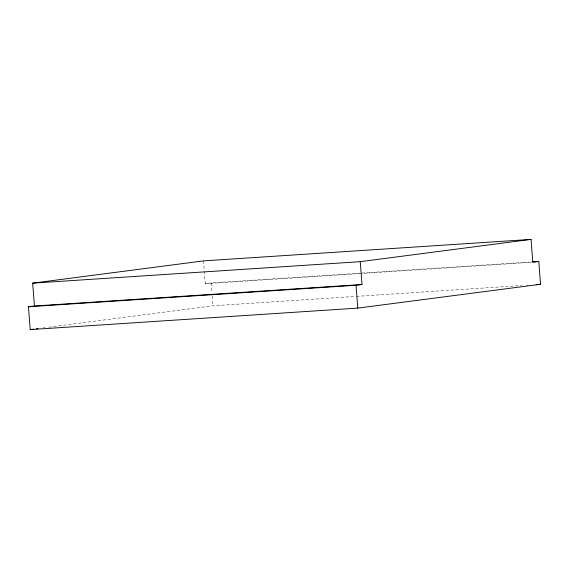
<?xml version="1.0" encoding="UTF-8"?>
<svg xmlns="http://www.w3.org/2000/svg" width="569" height="569" viewBox="0 0 569 569"><rect width="100%" height="100%" fill="white"/><g stroke="black" fill="none" stroke-linecap="round" stroke-linejoin="round"><path stroke-width="0.43" stroke-dasharray="2.85 2.13" d="M204.292 271.427L205.238 283.725L211.22 282.942L531.709 261.918M43.386 327.886L45.143 327.659M48.657 327.196L212.977 305.781L355.511 296.428M205.238 283.725L531.923 262.295M356.4 296.371L521.958 285.51M526.382 285.218L528.153 285.105M211.22 282.942L211.96 292.601M212.23 296.115L212.977 305.781M203.482 260.887L204.221 270.545"/><path stroke-width="0.85" d="M34.432 305.987L32.675 283.149L203.482 260.887L531.055 239.4L532.812 262.231L538.793 261.456L540.55 284.287L357.78 308.113L30.207 329.6L28.45 306.769L34.432 305.987L362.005 284.5L360.248 261.662L531.055 239.4M28.45 306.769L356.023 285.275L362.005 284.5M30.207 329.6L33.72 329.145M36.359 328.804L38.116 328.569M32.675 283.149L360.248 261.662M532.598 261.861L538.793 261.456M536.126 284.578L540.55 284.287M356.023 285.275L357.78 308.113"/></g></svg>
